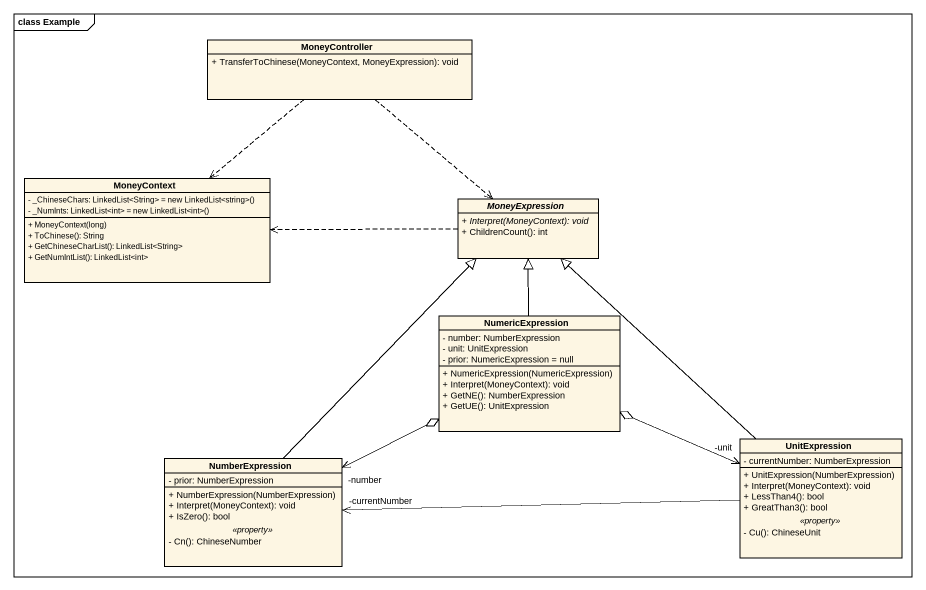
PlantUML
@startuml
mainframe class Example
hide circle
hide empty members
skinparam classAttributeIconSize 0
class MoneyController {
  + TransferToChinese(MoneyContext, MoneyExpression): void
}
class MoneyContext {
  {field} - _ChineseChars: LinkedList<String> = new LinkedList<string>()
  {field} - _NumInts: LinkedList<int> = new LinkedList<int>()
  + MoneyContext(long)
  + ToChinese(): String
  + GetChineseCharList(): LinkedList<String>
  + GetNumIntList(): LinkedList<int>
}
abstract class MoneyExpression {
  {abstract} + Interpret(MoneyContext): void
  + ChildrenCount(): int
}
class NumericExpression {
  - number: NumberExpression
  - unit: UnitExpression
  - prior: NumericExpression = null
  + NumericExpression(NumericExpression)
  + Interpret(MoneyContext): void
  + GetNE(): NumberExpression
  + GetUE(): UnitExpression
}
class UnitExpression {
  - currentNumber: NumberExpression
  --
  + UnitExpression(NumberExpression)
  + Interpret(MoneyContext): void
  + LessThan4(): bool
  + GreatThan3(): bool
  .. <<property>> ..
  - Cu(): ChineseUnit
}
class NumberExpression {
  - prior: NumberExpression
  --
  + NumberExpression(NumberExpression)
  + Interpret(MoneyContext): void
  + IsZero(): bool
  .. <<property>> ..
  - Cn(): ChineseNumber
}
MoneyController ..> MoneyContext
MoneyController ..> MoneyExpression
MoneyExpression .left.> MoneyContext
NumericExpression -up-|> MoneyExpression
NumericExpression o-right-> "-unit" UnitExpression
NumericExpression o-left-> "-number" NumberExpression
UnitExpression -up-|> MoneyExpression
UnitExpression -left-> "-currentNumber" NumberExpression
NumberExpression -up-|> MoneyExpression
@enduml
